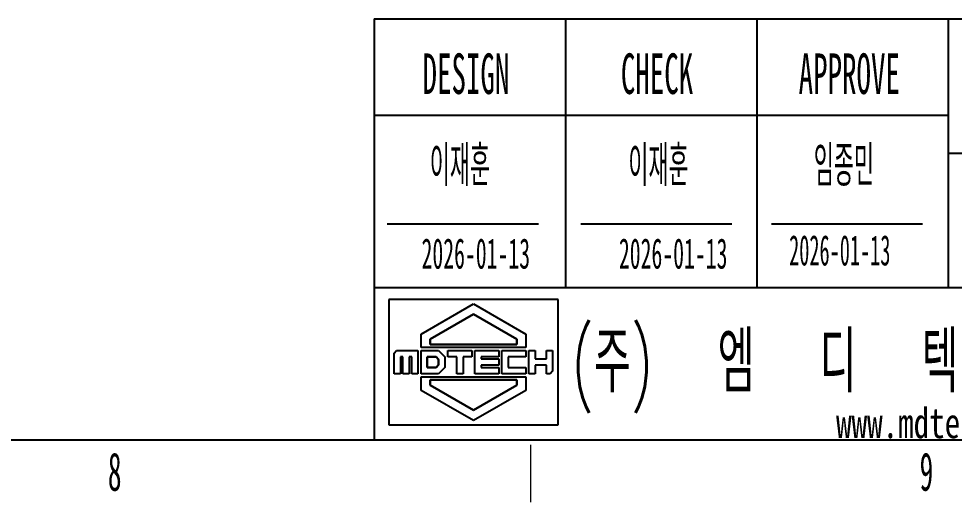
# Model space of a CAD drawing. Header units: millimetres. Extents: x 169 to 14583, y -399 to 10804.
# Drawn here: x 10683 to 12394, y 72 to 956 of the extents above; entities that cross this region are included whole.
import ezdxf

# ---------------------------------------------------------------- set-up
doc = ezdxf.new("R2010")
doc.units = ezdxf.units.MM
doc.header["$LTSCALE"] = 35
doc.layers.add('12', color=4, linetype='Continuous')
doc.styles.add('SLDTEXTSTYLE11', font='TXT', dxfattribs={"width": 0.75})
doc.styles.add('SLDTEXTSTYLE16', font='TXT', dxfattribs={"width": 0.6, "bigfont": 'bigfont'})
doc.styles.add('SLDTEXTSTYLE17', font='TXT', dxfattribs={"width": 0.49})
doc.styles.add('SLDTEXTSTYLE5', font='TXT', dxfattribs={"width": 0.525})
doc.styles.add('SLDTEXTSTYLE9', font='TXT', dxfattribs={"width": 0.49, "bigfont": 'bigfont'})

# ---------------------------------------------------------------- blocks, each defined once
blk = doc.blocks.new('MDT')
for p, q in [((206.4, 152.9), (0, 152.9)), ((0, 152.9), (0, 0)), ((206.4, 0), (206.4, 152.9)), ((39.4, 110.7), (103.2, 147.6)), ((103.2, 147.6), (167, 110.7)), ((103.2, 134.8), (50.4, 104.4)), ((50.4, 104.4), (103.2, 134.8)), ((156, 104.4), (103.2, 134.8)), ((103.2, 134.8), (156, 104.4)), ((39.4, 94.4), (39.4, 110.7)), ((50.4, 104.4), (50.4, 98.1)), ((50.4, 98.1), (50.4, 104.4)), ((156, 98.1), (156, 104.4)), ((156, 104.4), (156, 98.1)), ((167, 110.7), (167, 94.4)), ((167, 94.4), (39.4, 94.4)), ((50.4, 98.1), (156, 98.1)), ((156, 98.1), (50.4, 98.1)), ((6.5, 87.4), (9.6, 90.5)), ((6.5, 62.4), (6.5, 87.4)), ((9.6, 90.5), (35.6, 90.5)), ((17.3, 82.8), (14.2, 82.8)), ((14.2, 82.8), (14.2, 62.4)), ((17.3, 62.4), (17.3, 82.8)), ((28, 82.8), (24.9, 82.8)), ((24.9, 82.8), (24.9, 62.4)), ((28, 62.4), (28, 82.8)), ((35.6, 90.5), (35.6, 62.4)), ((39.4, 62.4), (39.4, 90.5)), ((39.4, 90.5), (60.8, 90.5)), ((57.7, 82.8), (47, 82.8)), ((47, 82.8), (47, 70)), ((47, 70), (47, 82.8)), ((47, 82.8), (57.7, 82.8)), ((60.8, 79.7), (57.7, 82.8)), ((57.7, 82.8), (60.8, 79.7)), ((60.8, 90.5), (68.5, 82.8)), ((68.5, 82.8), (68.5, 70)), ((72.2, 82.8), (72.2, 90.5)), ((72.2, 90.5), (101.3, 90.5)), ((83, 82.8), (72.2, 82.8)), ((83, 62.4), (83, 82.8)), ((101.3, 82.8), (90.6, 82.8)), ((90.6, 82.8), (90.6, 62.4)), ((101.3, 90.5), (101.3, 82.8)), ((105.1, 62.4), (105.1, 90.5)), ((105.1, 90.5), (134.2, 90.5)), ((134.2, 82.8), (112.7, 82.8)), ((112.7, 82.8), (112.7, 80.3)), ((112.7, 80.3), (134.2, 80.3)), ((134.2, 90.5), (134.2, 82.8)), ((134.2, 80.3), (134.2, 72.6)), ((137.9, 62.4), (137.9, 90.5)), ((137.9, 90.5), (167, 90.5)), ((167, 82.8), (145.6, 82.8)), ((145.6, 82.8), (145.6, 70)), ((167, 90.5), (167, 82.8)), ((170.8, 62.4), (170.8, 90.5)), ((170.8, 90.5), (178.4, 90.5)), ((178.4, 90.5), (178.4, 80.3)), ((178.4, 80.3), (192.2, 80.3)), ((192.2, 80.3), (192.2, 90.5)), ((192.2, 90.5), (199.8, 90.5)), ((199.8, 90.5), (199.8, 65.5)), ((47, 70), (57.7, 70)), ((57.7, 70), (47, 70)), ((57.7, 70), (60.8, 73.2)), ((60.8, 73.2), (57.7, 70)), ((60.8, 73.2), (60.8, 79.7)), ((60.8, 79.7), (60.8, 73.2)), ((68.5, 70), (60.8, 62.4)), ((134.2, 72.6), (112.7, 72.6)), ((112.7, 72.6), (112.7, 70)), ((112.7, 70), (134.2, 70)), ((134.2, 70), (134.2, 62.4)), ((145.6, 70), (167, 70)), ((167, 70), (167, 62.4)), ((192.2, 72.6), (178.4, 72.6)), ((178.4, 72.6), (178.4, 62.4)), ((192.2, 62.4), (192.2, 72.6)), ((14.2, 62.4), (6.5, 62.4)), ((24.9, 62.4), (17.3, 62.4)), ((35.6, 62.4), (28, 62.4)), ((60.8, 62.4), (39.4, 62.4)), ((39.4, 42.1), (39.4, 58.5)), ((39.4, 58.5), (167, 58.5)), ((90.6, 62.4), (83, 62.4)), ((134.2, 62.4), (105.1, 62.4)), ((167, 62.4), (137.9, 62.4)), ((167, 58.5), (167, 42.1)), ((178.4, 62.4), (170.8, 62.4)), ((196.8, 62.4), (192.2, 62.4)), ((199.8, 65.5), (196.8, 62.4)), ((50.4, 54.8), (50.4, 48.5)), ((156, 54.8), (50.4, 54.8)), ((50.4, 48.5), (50.4, 54.8)), ((50.4, 54.8), (156, 54.8)), ((50.4, 48.5), (103.2, 18)), ((103.2, 18), (50.4, 48.5)), ((103.2, 18), (156, 48.5)), ((156, 48.5), (103.2, 18)), ((156, 48.5), (156, 54.8)), ((156, 54.8), (156, 48.5)), ((103.2, 5.3), (39.4, 42.1)), ((167, 42.1), (103.2, 5.3)), ((0, 0), (206.4, 0))]:
    blk.add_line(p, q)
blk = doc.blocks.new('블록12')
for p, q in [((11333.4, 955.5), (11333.4, 185.5)), ((11333.4, 955.5), (14454.9, 955.5)), ((11333.4, 955.5), (11333.4, 185.5)), ((11683, 955.5), (11683, 464.5)), ((12033, 955.5), (12033, 464.5)), ((12383, 955.5), (12383, 464.5)), ((11333.4, 779.5), (12383, 779.5)), ((12383.4, 709.5), (12733.4, 709.5)), ((11357.2, 580.4), (11633.5, 580.4)), ((11710.9, 580.4), (11987.1, 580.4)), ((12059.6, 580.4), (12335.8, 580.4)), ((11333.4, 464.5), (12733.4, 464.5)), ((279.9, 185.5), (14454.9, 185.5))]:
    blk.add_line(p, q)
at = {"color": 9, "linetype": 'Continuous', "lineweight": 18}
blk.add_line((11619.9, 71.6), (11619.9, 176.6), dxfattribs=at)

msp = doc.modelspace()

# ---------------------------------------------------------------- block references
at = {"color": 7, "linetype": 'Continuous'}
msp.add_blockref('블록12', (0, 0), dxfattribs=at)
at = {"xscale": 1.5, "yscale": 1.5, "zscale": 1.5}
msp.add_blockref('MDT', (11359.939, 213.059), dxfattribs=at)

# ---------------------------------------------------------------- texts
at = {"layer": '12'}
for s, insert, char_height, attachment_point, style in [('DESIGN', (11501.12, 892.073), 74.0833, 2, 'SLDTEXTSTYLE5'), ('CHECK', (11850.442, 892.073), 74.0833, 2, 'SLDTEXTSTYLE5'), ('APPROVE', (12201.939, 892.073), 74.0833, 2, 'SLDTEXTSTYLE5'), ('이재훈', (11489.984, 723.5), 74.0833, 2, 'SLDTEXTSTYLE9'), ('이재훈', (11853.074, 723.5), 74.0833, 2, 'SLDTEXTSTYLE9'), ('임종민', (12192.087, 723.5), 74.0833, 2, 'SLDTEXTSTYLE9'), ('2026-01-13', (11519.13, 554.184), 55.5625, 2, 'SLDTEXTSTYLE5'), ('2026-01-13', (11879.959, 554.184), 55.5625, 2, 'SLDTEXTSTYLE5'), ('2026-01-13', (12184.557, 560.049), 55.5625, 2, 'SLDTEXTSTYLE17'), ('(주)  엠  디  텍', (11694.971, 383.374), 111.125, 1, 'SLDTEXTSTYLE16'), ('www.mdtec.kr', (12177.812, 244.388), 55.5625, 1, 'SLDTEXTSTYLE11'), ('8', (10858.977, 162.694), 70.001, 2, 'SLDTEXTSTYLE5'), ('9', (12343.04, 162.694), 70.001, 2, 'SLDTEXTSTYLE5')]:
    msp.add_mtext(s, dxfattribs=dict(at, insert=insert, char_height=char_height, attachment_point=attachment_point, style=style))

doc.saveas('drawing.dxf')
